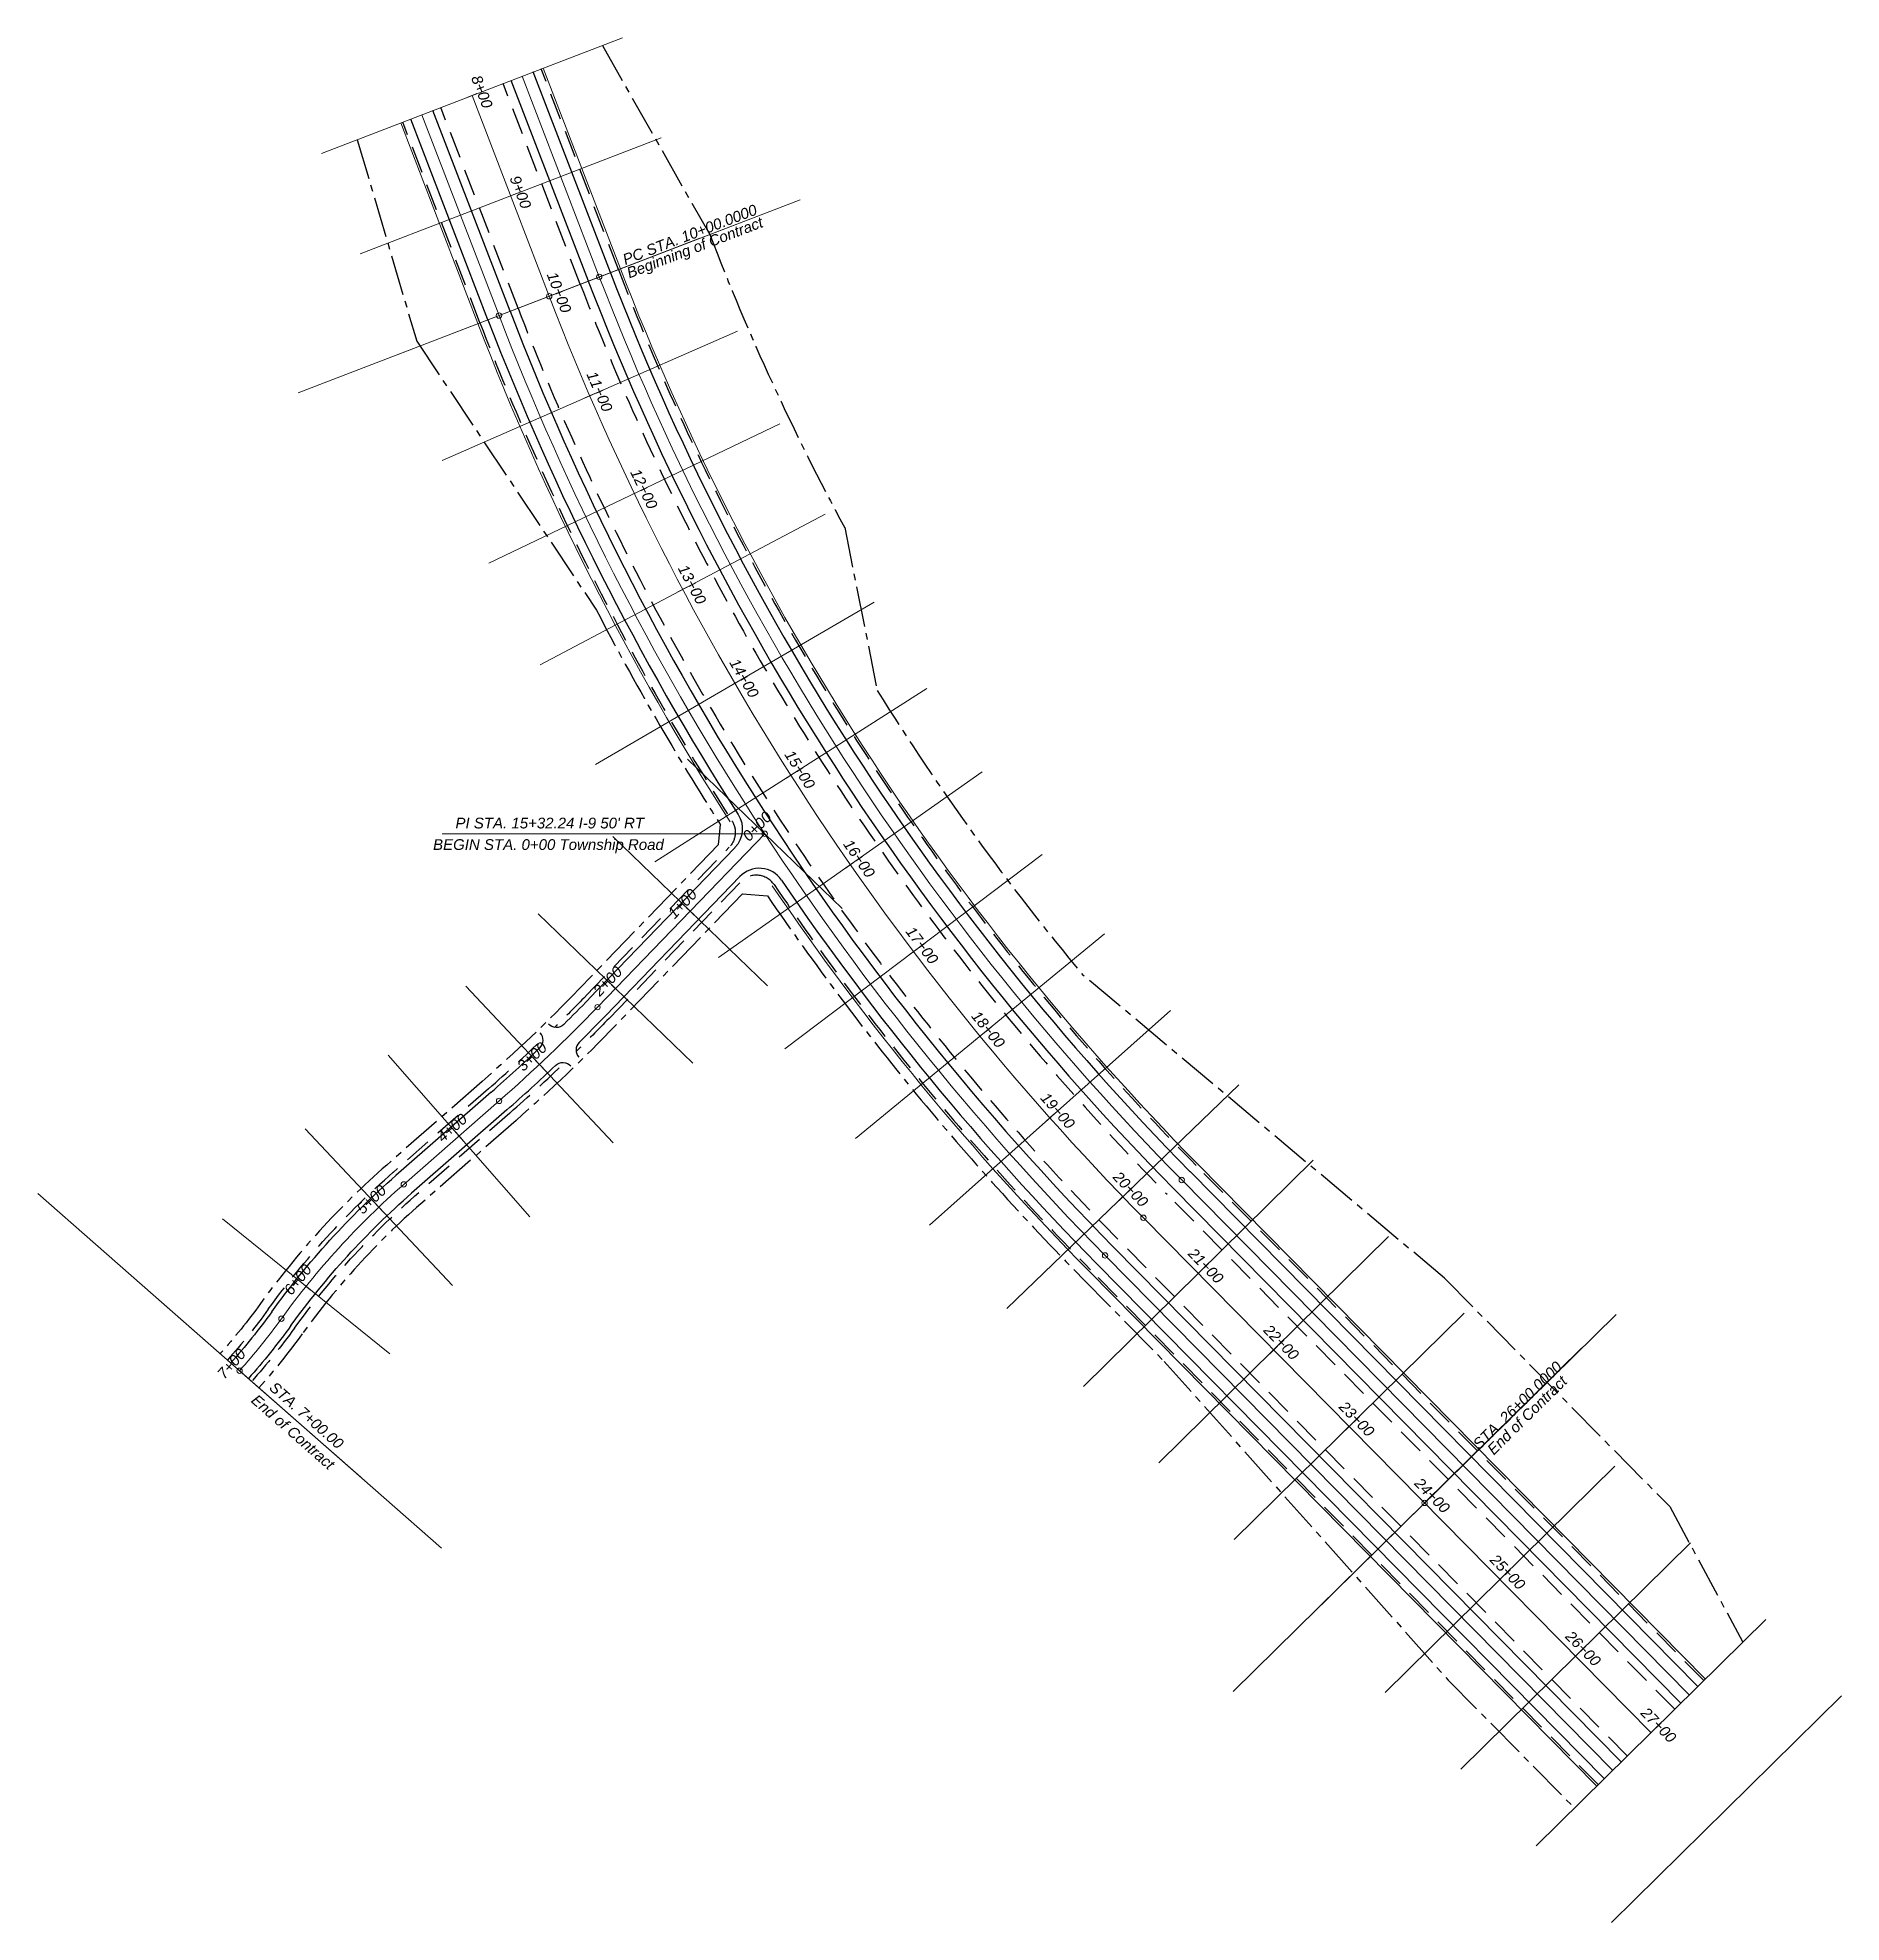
# Model space of a CAD drawing. Header units: feet. Extents: x 99422 to 101100, y 99338 to 101091.
import ezdxf
from ezdxf.enums import TextEntityAlignment as Align

# ---------------------------------------------------------------- set-up
doc = ezdxf.new("R2010")
doc.units = ezdxf.units.FT
doc.header["$LTSCALE"] = 50
doc.header["$MEASUREMENT"] = 0
doc.linetypes.add('CENTER2', pattern=[1.125, 0.75, -0.125, 0.125, -0.125])
doc.linetypes.add('DASHED', pattern=[0.75, 0.5, -0.25])
for name, color, linetype, lineweight in [('Plan Prop Alignment', 1, 'Continuous', 30), ('Plan Prop Alignment Stationing', 1, 'Continuous', 0), ('Plan Prop Alignment Text', 1, 'Continuous', 13), ('Plan Prop Alignment Ticks', 1, 'Continuous', 13), ('Plan Prop Boundary Construction Limits', 92, 'Continuous', 13), ('Plan Prop Boundary Construction Limits Text', 7, 'Continuous', 0), ('Plan Prop Boundary RW', 16, 'CENTER2', 30), ('Plan Prop Guardrail', 132, 'Continuous', 13), ('Plan Prop Roadway Roadway edge', 1, 'Continuous', 13), ('Plan Prop Roadway Shoulder', 132, 'DASHED', 13), ('Xsec Cross Section Lines', 132, 'Continuous', 0)]:
    doc.layers.add(name, color=color, linetype=linetype, lineweight=lineweight)
doc.styles.add('Standard Italic', font='ariali.ttf')

msp = doc.modelspace()

# ---------------------------------------------------------------- linework, layer by layer
at = {"layer": 'Plan Prop Alignment', "color": 230, "linetype": 'Continuous', "lineweight": 13}
for p, q in [((99826, 101037.4), (99897.8, 100850.7)), ((100098.3, 100350.5), (99942.7, 100189.2)), ((99851.2, 100102), (99762.5, 100024.3)), ((100450.5, 99993.3), (100922.7, 99514.2)), ((100450.5, 99993.3), (100922.7, 99514.2))]:
    msp.add_line(p, q, dxfattribs=at)
at = {"layer": 'Plan Prop Alignment', "color": 230, "linetype": 'Continuous', "lineweight": 13, "flags": 128}
for points in [[(99872.6, 101055.3), (99944.4, 100868.7, 0.103096), (100486.2, 100028.4), (100958.3, 99549.3)], [(99779.3, 101019.4), (99851.1, 100832.7, 0.103096), (100414.9, 99958.2), (100887.1, 99479.1)]]:
    msp.add_lwpolyline(points, format="xyb", dxfattribs=at)
at = {"layer": 'Plan Prop Alignment', "color": 230, "linetype": 'Continuous', "lineweight": 13}
for centre, radius, start, end in [((102231.1, 101748.2), 2500, 201.0393, 224.5841), ((100256.6, 99460.1), 750, 131.2155, 144.1539)]:
    msp.add_arc(centre, radius, start, end, dxfattribs=at)
at = {"layer": 'Plan Prop Alignment', "color": 230, "linetype": 'Continuous', "lineweight": 13, "extrusion": (0, 0, -1)}
for centre, radius, start, end in [((-98862.8, 101230.3), 1500, 223.9551, 228.7845), ((-99162.3, 100250.7), 600, 215.8461, 221.7774)]:
    msp.add_arc(centre, radius, start, end, dxfattribs=at)
at = {"layer": 'Plan Prop Alignment Text', "color": 52, "linetype": 'Continuous', "lineweight": 0}
msp.add_line((100098.3, 100350.5), (99798.3, 100350.5), dxfattribs=at)
for centre in [(99944.4, 100868.7), (99851.1, 100832.7), (100098.3, 100350.5), (99942.7, 100189.2), (99851.2, 100102), (99762.5, 100024.3), (100486.2, 100028.4), (100450.5, 99993.3), (100414.9, 99958.2), (99648.7, 99899.3)]:
    msp.add_circle(centre, 2.5, dxfattribs=at)
at = {"layer": 'Plan Prop Alignment Ticks', "color": 52, "linetype": 'Continuous', "lineweight": 0}
for p, q in [((99821.3, 101035.6), (99830.6, 101039.2)), ((99857.2, 100942.2), (99866.5, 100945.8)), ((99930.9, 100756.1), (99940.1, 100760.1)), ((99972.4, 100664.9), (99981.5, 100669.3)), ((100017.6, 100575.5), (100026.4, 100580.2)), ((100066.2, 100487.9), (100074.9, 100492.9)), ((100118.4, 100402.3), (100126.8, 100407.7)), ((100101.9, 100347.1), (100094.7, 100354)), ((100173.9, 100318.9), (100182.1, 100324.7)), ((100032.5, 100275.1), (100025.3, 100282)), ((100232.7, 100237.8), (100240.7, 100243.8)), ((99963, 100203.1), (99955.8, 100210)), ((100294.7, 100159.1), (100302.4, 100165.4)), ((99885.2, 100139.6), (99892.1, 100132.3)), ((100359.8, 100082.9), (100367.2, 100089.6)), ((99810.7, 100073.2), (99817.3, 100065.6)), ((99735.8, 100006.7), (99742.7, 99999.4)), ((100427.9, 100009.4), (100435.1, 100016.4)), ((99667.8, 99932.6), (99675.5, 99926.3)), ((100498, 99938.1), (100505.1, 99945.1)), ((100568.2, 99866.8), (100575.3, 99873.9)), ((99606, 99854.2), (99613.5, 99847.6)), ((100638.4, 99795.6), (100645.5, 99802.6)), ((100708.6, 99724.4), (100715.7, 99731.4)), ((100708.6, 99724.4), (100715.7, 99731.4)), ((100849, 99582), (100856.1, 99589)), ((100919.2, 99510.7), (100926.3, 99517.8))]:
    msp.add_line(p, q, dxfattribs=at)
at = {"layer": 'Plan Prop Boundary Construction Limits', "lineweight": 13}
for p, q in [((99664.4, 100760.9), (100131.1, 100940.5)), ((99797.6, 99685.9), (99422, 100015.9)), ((100534.1, 99552.4), (100890.2, 99903.4))]:
    msp.add_line(p, q, dxfattribs=at)
at = {"layer": 'Plan Prop Boundary Construction Limits Text', "color": 52, "linetype": 'Continuous', "lineweight": 0}
for p, q in [((99897.8, 100850.7), (100084.4, 100922.5)), ((100712.1, 99727.9), (100858.1, 99871.8)), ((99609.8, 99850.9), (99722.5, 99751.9))]:
    msp.add_line(p, q, dxfattribs=at)
for centre in [(99897.8, 100850.7), (99609.8, 99850.9), (100712.1, 99727.9)]:
    msp.add_circle(centre, 2.5, dxfattribs=at)
at = {"layer": 'Plan Prop Boundary RW'}
for p, q in [((99947.3, 101084), (100047.1, 100908.1)), ((99719.3, 100996.3), (99774.6, 100808.8)), ((99774.6, 100808.8), (99941.7, 100558.6)), ((100172.7, 100635.4), (100202.9, 100483.9)), ((100055.2, 100340.5), (100057.1, 100359)), ((100055.2, 100340.5), (99925.4, 100205.8)), ((100077.7, 100294.6), (99959.9, 100172.5)), ((100077.7, 100294.6), (100100.9, 100292.7)), ((100730.7, 99937), (100394.3, 100219.1)), ((99835.4, 100120), (99746.7, 100042.3)), ((99867, 100083.9), (99778.3, 100006.2)), ((100393.6, 99937.2), (100470, 99859.6)), ((100730.7, 99937), (100940.1, 99724.5)), ((100470, 99859.6), (100734.2, 99563)), ((100940.1, 99724.5), (101008.2, 99598.5)), ((100734.2, 99563), (100851.5, 99444.1))]:
    msp.add_line(p, q, dxfattribs=at)
for centre, radius, start, end in [((102231.1, 101748.2), 2340, 201.0393, 208.3974), ((102231.1, 101748.2), 2580, 207.4568, 212.5794), ((102231.1, 101748.2), 2390, 211.9388, 219.7779), ((102231.1, 101748.2), 2580, 214.344, 224.5841), ((100256.6, 99460.1), 774, 131.2155, 144.1539), ((100256.6, 99460.1), 726, 131.2155, 144.1539)]:
    msp.add_arc(centre, radius, start, end, dxfattribs=at)
at = {"layer": 'Plan Prop Boundary RW', "extrusion": (0, 0, -1)}
for centre, radius, start, end in [((-98862.8, 101230.3), 1476, 223.9551, 228.7845), ((-98862.8, 101230.3), 1524, 223.9551, 228.7845), ((-99162.3, 100250.7), 576, 215.8461, 221.7774), ((-99162.3, 100250.7), 624, 215.8461, 221.7774)]:
    msp.add_arc(centre, radius, start, end, dxfattribs=at)
at = {"layer": 'Plan Prop Guardrail'}
for p, q in [((99964, 100876.2), (99892.2, 101062.9)), ((99831.5, 100825.2), (99759.7, 101011.9)), ((100973.3, 99564.1), (100501.1, 100043.2)), ((100872.2, 99464.4), (100400, 99943.5))]:
    msp.add_line(p, q, dxfattribs=at)
for radius, start, end in [(2429, 201.0393, 224.5841), (2571, 201.0393, 212.6386), (2571, 214.2261, 224.5841)]:
    msp.add_arc((102231.1, 101748.2), radius, start, end, dxfattribs=at)
at = {"layer": 'Plan Prop Roadway Roadway edge', "lineweight": 30}
for p, q in [((99954.7, 100872.6), (99882.9, 101059.3)), ((99934.2, 100864.7), (99862.4, 101051.4)), ((99861.4, 100836.7), (99789.6, 101023.4)), ((99840.8, 100828.8), (99769, 101015.5)), ((99934.7, 100196.8), (100070.5, 100337.6)), ((99950.6, 100181.5), (100075.2, 100310.7)), ((99843.9, 100110.2), (99755.2, 100032.5)), ((99858.4, 100093.7), (99769.7, 100016)), ((100950.5, 99541.6), (100478.3, 100020.7)), ((100966.2, 99557.1), (100494, 100036.2)), ((100879.3, 99471.4), (100407.1, 99950.5)), ((100894.9, 99486.9), (100422.8, 99966))]:
    msp.add_line(p, q, dxfattribs=at)
for centre, radius, start, end in [((102231.1, 101748.2), 2461, 201.0393, 224.5841), ((102231.1, 101748.2), 2439, 201.0393, 224.5841), ((102231.1, 101748.2), 2561, 201.0393, 212.6), ((102231.1, 101748.2), 2539, 201.0393, 224.5841), ((100093.2, 100293.4), 25, 34.2348, 136.0449), ((102231.1, 101748.2), 2561, 214.2348, 224.5841), ((98862.8, 101230.3), 1489, 314.7659, 316.0449), ((98862.8, 101230.3), 1511, 314.7062, 316.0449), ((99882.1, 100158.6), 10, 313.5645, 42.6078), ((98862.8, 101230.3), 1489, 311.2155, 313.5645), ((99932.8, 100149.3), 10, 134.7062, 222.6078), ((98862.8, 101230.3), 1511, 311.2155, 313.538)]:
    msp.add_arc(centre, radius, start, end, dxfattribs=at)
at = {"layer": 'Plan Prop Roadway Roadway edge', "lineweight": 30, "extrusion": (0, 0, -1)}
for centre, radius, start, end in [((-100052.5, 100355), 25, 147.4, 223.9551), ((-99904.4, 100180.2), 10, 225.2341, 317.3922), ((-99910.6, 100127.7), 10, 46.462, 137.3922), ((-100256.6, 99460.1), 761, 35.8461, 48.7845), ((-100256.6, 99460.1), 739, 35.8461, 48.7845), ((-99162.3, 100250.7), 589, 215.8461, 221.7863), ((-99162.3, 100250.7), 611, 215.8461, 221.7688)]:
    msp.add_arc(centre, radius, start, end, dxfattribs=at)
at = {"layer": 'Plan Prop Roadway Shoulder', "lineweight": 30}
for p, q in [((99962.2, 100875.5), (99890.4, 101062.1)), ((99926.7, 100861.8), (99854.9, 101048.5)), ((99868.8, 100839.6), (99797, 101026.2)), ((99833.4, 100825.9), (99761.6, 101012.6)), ((99931.9, 100199.6), (100065.3, 100338)), ((99953.5, 100178.8), (100076.1, 100305.9)), ((99841.3, 100113.2), (99752.6, 100035.5)), ((99861.1, 100090.7), (99772.4, 100013)), ((100971.9, 99562.7), (100499.7, 100041.8)), ((100944.8, 99536), (100472.6, 100015.1)), ((100900.6, 99492.5), (100428.5, 99971.6)), ((100873.6, 99465.8), (100401.4, 99944.9))]:
    msp.add_line(p, q, dxfattribs=at)
for centre, radius, start, end in [((102231.1, 101748.2), 2469, 201.0393, 224.5841), ((102231.1, 101748.2), 2431, 201.0393, 224.5841), ((102231.1, 101748.2), 2569, 201.0393, 212.6386), ((102231.1, 101748.2), 2531, 201.0393, 224.5841), ((100090.4, 100292), 20, 34.2261, 136.0449), ((102231.1, 101748.2), 2569, 214.2261, 224.5841), ((98862.8, 101230.3), 1485, 311.2155, 313.8738), ((98862.8, 101230.3), 1515, 311.2155, 313.84)]:
    msp.add_arc(centre, radius, start, end, dxfattribs=at)
at = {"layer": 'Plan Prop Roadway Shoulder', "lineweight": 30, "extrusion": (0, 0, -1)}
for centre, radius, start, end in [((-100050.9, 100351.9), 20, 147.3614, 223.9551), ((-98862.8, 101230.3), 1485, 223.9551, 225.5434), ((-98862.8, 101230.3), 1515, 223.9551, 225.5957), ((-100256.6, 99460.1), 765, 35.8461, 48.7845), ((-100256.6, 99460.1), 735, 35.8461, 48.7845), ((-99162.3, 100250.7), 585, 215.8461, 221.7863), ((-99162.3, 100250.7), 615, 215.8461, 221.7688)]:
    msp.add_arc(centre, radius, start, end, dxfattribs=at)
at = {"layer": 'Xsec Cross Section Lines', "color": 132, "linetype": 'Continuous', "lineweight": 0}
for p, q in [((99686, 100983.5), (99966, 101091.2)), ((99721.9, 100890.2), (100001.9, 100997.9)), ((99757.8, 100796.8), (100037.8, 100904.6)), ((99798.1, 100697.9), (100072.9, 100818.3)), ((99841.7, 100602.2), (100112.2, 100732)), ((99889.4, 100507.6), (100154.5, 100648)), ((99940.9, 100415), (100200.2, 100565.9)), ((99996.1, 100324.4), (100249.1, 100485.6)), ((100170.2, 100281.1), (100026.3, 100420)), ((100055.4, 100235.3), (100300.6, 100408.3)), ((100100.8, 100209.1), (99956.9, 100348)), ((100117, 100150.4), (100356.3, 100331.3)), ((100031.4, 100137.2), (99887.5, 100276)), ((100182.6, 100067.1), (100414.5, 100257.4)), ((99820.1, 100208.7), (99957.3, 100063.1)), ((100251.5, 99986.5), (100475.6, 100186)), ((99748.1, 100144.6), (99879.9, 99994.2)), ((100323.5, 99908.8), (100539.4, 100117)), ((99670.7, 100075.9), (99807.7, 99930.2)), ((100394.7, 99836.3), (100608.4, 100046.9)), ((99593.8, 99992.2), (99749.5, 99866.6)), ((100464.9, 99765.1), (100678.6, 99975.7)), ((99534.7, 99916.9), (99684.9, 99784.9)), ((100535.1, 99693.8), (100748.8, 99904.4)), ((100605.3, 99622.6), (100819, 99833.2)), ((100675.5, 99551.4), (100889.2, 99762)), ((100745.7, 99480.2), (100959.4, 99690.8)), ((100815.9, 99409), (101029.6, 99619.5)), ((100886.1, 99337.7), (101099.8, 99548.3))]:
    msp.add_line(p, q, dxfattribs=at)

# ---------------------------------------------------------------- texts
at = {"layer": 'Plan Prop Alignment Stationing', "color": 52, "linetype": 'Continuous', "lineweight": 13, "style": 'Standard Italic'}
for s, rotation, p in [('8+00', 291.0393, (99830.6, 101039.2)), ('9+00', 291.0393, (99866.5, 100945.8)), ('10+00', 291.0393, (99902.4, 100852.5)), ('11+00', 293.6629, (99940.1, 100760.1)), ('12+00', 295.7796, (99981.5, 100669.3)), ('13+00', 297.9148, (100026.4, 100580.2)), ('14+00', 300.2067, (100074.9, 100492.9)), ('15+00', 302.5821, (100126.8, 100407.7)), ('0+00', 46.0449, (100094.7, 100354)), ('16+00', 304.9392, (100182.1, 100324.7)), ('1+00', 46.0449, (100025.3, 100282)), ('17+00', 307.1566, (100240.7, 100243.8)), ('2+00', 46.0449, (99955.8, 100210)), ('18+00', 309.4526, (100302.4, 100165.4)), ('3+00', 43.0692, (99885.2, 100139.6)), ('19+00', 311.6658, (100367.2, 100089.6)), ('4+00', 41.2155, (99810.7, 100073.2)), ('5+00', 43.2381, (99735.8, 100006.7)), ('20+00', 314.0355, (100435.1, 100016.4)), ('6+00', 51.2547, (99667.8, 99932.6)), ('21+00', 314.5841, (100505.1, 99945.1)), ('22+00', 314.5841, (100575.3, 99873.9)), ('7+00', 48.7001, (99606, 99854.2)), ('23+00', 314.5841, (100645.5, 99802.6)), ('24+00', 314.5841, (100715.7, 99731.4)), ('25+00', 314.5841, (100785.9, 99660.2)), ('26+00', 314.5841, (100856.1, 99589)), ('27+00', 314.5841, (100926.3, 99517.8))]:
    msp.add_text(s, height=10, rotation=rotation, dxfattribs=at).set_placement(p, align=Align.CENTER)
at = {"layer": 'Plan Prop Alignment Text', "color": 52, "linetype": 'Continuous', "lineweight": 13, "style": 'Standard Italic'}
for s, p in [("PI STA. 15+32.24 I-9 50' RT", (99898.3, 100355.5)), ('BEGIN STA. 0+00 Township Road', (99897.1, 100335.5))]:
    msp.add_text(s, height=10, dxfattribs=at).set_placement(p, align=Align.CENTER)
at = {"layer": 'Plan Prop Boundary Construction Limits Text', "color": 52, "style": 'Standard Italic'}
for s, p in [('End of Contract', (99656.2, 99790.2)), ('STA. 7+00.00', (99668.8, 99805.7))]:
    msp.add_text(s, height=10, rotation=318.7001, dxfattribs=at).set_placement(p, align=Align.CENTER)
at = {"layer": 'Plan Prop Boundary Construction Limits Text', "color": 52, "linetype": 'Continuous', "lineweight": 13, "insert": (100036.1, 100888.5), "char_height": 10, "attachment_point": 8, "rotation": 21.0393, "line_spacing_factor": 0.776524, "style": 'Standard Italic'}
msp.add_mtext('PC STA. 10+00.0000\\PBeginning of Contract', dxfattribs=at)
at = {"layer": 'Plan Prop Boundary Construction Limits Text', "color": 52, "linetype": 'Continuous', "lineweight": 0, "insert": (100811.1, 99805.9), "char_height": 10, "attachment_point": 8, "rotation": 44.5841, "line_spacing_factor": 0.776524, "style": 'Standard Italic'}
msp.add_mtext('STA. 26+00.0000\\PEnd of Contract', dxfattribs=at)

doc.saveas('drawing.dxf')
